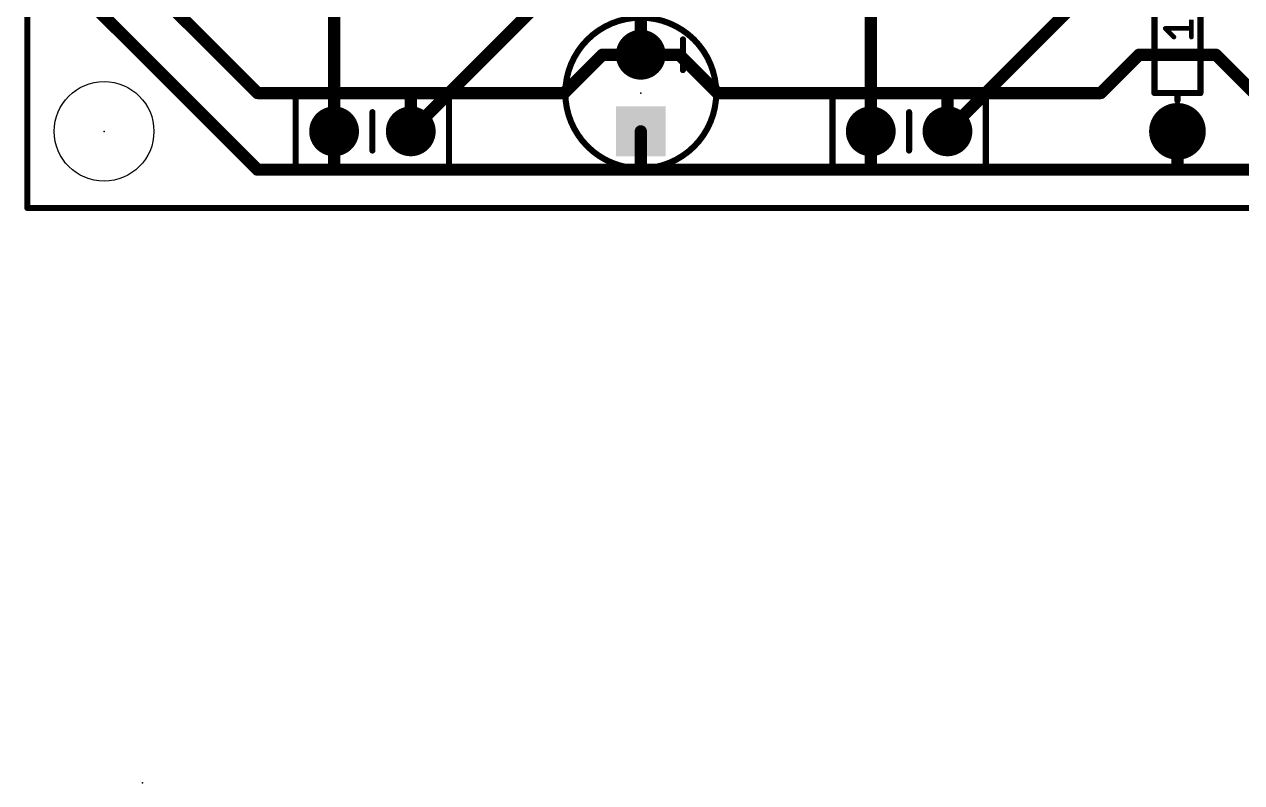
# Model space of a CAD drawing. Extents: x -0.1 to 76.3, y -19.1 to 50.9.
# Drawn here: x -0.1 to 40.23, y -19.05 to 6.09 of the extents above; entities that cross this region are included whole.
import ezdxf

# ---------------------------------------------------------------- set-up
doc = ezdxf.new("R2010")
doc.units = 0
for name, color, linetype in [('1', 12, 'CONTINUOUS'), ('16', 132, 'CONTINUOUS'), ('17', 110, 'CONTINUOUS'), ('20', 53, 'CONTINUOUS'), ('21', 41, 'CONTINUOUS'), ('23', 53, 'CONTINUOUS')]:
    doc.layers.add(name, color=color, linetype=linetype)

# ---------------------------------------------------------------- blocks, each defined once
blk = doc.blocks.new('ROUNDP')
at = {"const_width": 0.5}
blk.add_lwpolyline([(0, -0.25, 1), (0, 0.25, 1), (0, -0.25)], format="xyb", dxfattribs=at)
blk = doc.blocks.new('SQUAREP')
blk.add_solid([(-0.5, -0.5), (0.5, -0.5), (-0.5, 0.5), (0.5, 0.5)])

msp = doc.modelspace()

# ---------------------------------------------------------------- linework, layer by layer
at = {"layer": '1', "const_width": 0.4064}
for points in [[(20.32, 5.08), (20.32, 12.065)], [(12.7, 2.54), (17.145, 6.985)], [(30.48, 2.54), (34.925, 6.985)], [(10.16, 2.54), (10.16, 6.35)], [(27.94, 2.54), (27.94, 6.35)]]:
    msp.add_lwpolyline(points, dxfattribs=at)
at = {"layer": '1', "const_width": 0.2032}
for points in [[(20.2184, 5.08, 1), (20.4216, 5.08)], [(10.0584, 2.54, 1), (10.2616, 2.54)], [(12.6282, 2.6118, 1), (12.7718, 2.4682)], [(27.8384, 2.54, 1), (28.0416, 2.54)], [(30.4082, 2.6118, 1), (30.5518, 2.4682)]]:
    msp.add_lwpolyline(points, format="xyb", dxfattribs=at)
at = {"layer": '16', "const_width": 0.4064}
for points in [[(20.32, 5.08), (20.32, 15.24)], [(1.27, 10.16), (7.62, 3.81)], [(1.27, 7.62), (7.62, 1.27)], [(17.78, 3.81), (19.05, 5.08)], [(19.05, 5.08), (20.32, 5.08)], [(20.32, 5.08), (21.59, 5.08)], [(21.59, 5.08), (22.86, 3.81)], [(35.56, 3.81), (36.83, 5.08)], [(36.83, 5.08), (39.37, 5.08)], [(39.37, 5.08), (40.64, 3.81)], [(7.62, 3.81), (12.7, 3.81)], [(12.7, 3.81), (17.78, 3.81)], [(12.7, 3.81), (12.7, 2.54)], [(22.86, 3.81), (30.48, 3.81)], [(30.48, 3.81), (30.48, 2.54)], [(30.48, 3.81), (35.56, 3.81)], [(10.16, 1.27), (10.16, 2.54)], [(20.32, 1.27), (20.32, 2.54)], [(27.94, 1.27), (27.94, 2.54)], [(38.1, 1.27), (38.1, 2.54)], [(7.62, 1.27), (10.16, 1.27)], [(10.16, 1.27), (20.32, 1.27)], [(20.32, 1.27), (27.94, 1.27)], [(27.94, 1.27), (38.1, 1.27)], [(38.1, 1.27), (45.72, 1.27)]]:
    msp.add_lwpolyline(points, dxfattribs=at)
at = {"layer": '16', "const_width": 0.2032}
for points in [[(19.05, 5.1816, 1), (19.05, 4.9784)], [(19.1218, 5.0082, 1), (18.9782, 5.1518)], [(20.32, 5.1816, 1), (20.32, 4.9784)], [(20.32, 4.9784, 1), (20.32, 5.1816)], [(21.6618, 5.1518, 1), (21.5182, 5.0082)], [(21.59, 4.9784, 1), (21.59, 5.1816)], [(36.83, 5.1816, 1), (36.83, 4.9784)], [(36.9018, 5.0082, 1), (36.7582, 5.1518)], [(39.4418, 5.1518, 1), (39.2982, 5.0082)], [(39.37, 4.9784, 1), (39.37, 5.1816)], [(20.2184, 5.08, 1), (20.4216, 5.08)], [(7.62, 3.9116, 1), (7.62, 3.7084)], [(7.5482, 3.7382, 1), (7.6918, 3.8818)], [(12.7, 3.9116, 1), (12.7, 3.7084)], [(12.8016, 3.81, 1), (12.5984, 3.81)], [(12.7, 3.7084, 1), (12.7, 3.9116)], [(17.7082, 3.8818, 1), (17.8518, 3.7382)], [(17.78, 3.7084, 1), (17.78, 3.9116)], [(22.86, 3.9116, 1), (22.86, 3.7084)], [(22.7882, 3.7382, 1), (22.9318, 3.8818)], [(30.5816, 3.81, 1), (30.3784, 3.81)], [(30.48, 3.9116, 1), (30.48, 3.7084)], [(30.48, 3.7084, 1), (30.48, 3.9116)], [(35.4882, 3.8818, 1), (35.6318, 3.7382)], [(35.56, 3.7084, 1), (35.56, 3.9116)], [(10.2616, 2.54, 1), (10.0584, 2.54)], [(12.5984, 2.54, 1), (12.8016, 2.54)], [(20.4216, 2.54, 1), (20.2184, 2.54)], [(28.0416, 2.54, 1), (27.8384, 2.54)], [(30.3784, 2.54, 1), (30.5816, 2.54)], [(38.2016, 2.54, 1), (37.9984, 2.54)], [(7.62, 1.3716, 1), (7.62, 1.1684)], [(7.5482, 1.1982, 1), (7.6918, 1.3418)], [(10.16, 1.3716, 1), (10.16, 1.1684)], [(10.0584, 1.27, 1), (10.2616, 1.27)], [(10.16, 1.1684, 1), (10.16, 1.3716)], [(20.32, 1.3716, 1), (20.32, 1.1684)], [(20.2184, 1.27, 1), (20.4216, 1.27)], [(20.32, 1.1684, 1), (20.32, 1.3716)], [(27.94, 1.3716, 1), (27.94, 1.1684)], [(27.8384, 1.27, 1), (28.0416, 1.27)], [(27.94, 1.1684, 1), (27.94, 1.3716)], [(38.1, 1.3716, 1), (38.1, 1.1684)], [(37.9984, 1.27, 1), (38.2016, 1.27)], [(38.1, 1.1684, 1), (38.1, 1.3716)]]:
    msp.add_lwpolyline(points, format="xyb", dxfattribs=at)
at = {"layer": '20', "const_width": 0.2032}
for points in [[(0, 50.8), (0, 0)], [(0, 0), (76.18, 0)]]:
    msp.add_lwpolyline(points, dxfattribs=at)
at = {"layer": '20', "const_width": 0.1016}
for points in [[(0, 0.0508, 1), (0, -0.0508)], [(-0.0508, 0, 1), (0.0508, 0)]]:
    msp.add_lwpolyline(points, format="xyb", dxfattribs=at)
at = {"layer": '20'}
msp.add_circle((2.54, 2.54), 1.651, dxfattribs=at)
at = {"layer": '21'}
for points, const_width in [([(37.338, 3.81), (37.338, 8.89)], 0.2032), ([(38.862, 8.89), (38.862, 3.81)], 0.2032), ([(38.5604, 5.6642), (38.5604, 6.2404)], 0.1524), ([(21.717, 4.572), (21.717, 5.588)], 0.2032), ([(37.9842, 5.6642), (37.6961, 5.9523)], 0.1524), ([(37.6961, 5.9523), (38.5604, 5.9523)], 0.1524), ([(8.89, 3.81), (13.97, 3.81)], 0.2032), ([(8.89, 1.27), (8.89, 3.81)], 0.2032), ([(13.97, 3.81), (13.97, 1.27)], 0.2032), ([(26.67, 3.81), (31.75, 3.81)], 0.2032), ([(26.67, 1.27), (26.67, 3.81)], 0.2032), ([(31.75, 3.81), (31.75, 1.27)], 0.2032), ([(38.1, 3.81), (37.338, 3.81)], 0.2032), ([(38.862, 3.81), (38.1, 3.81)], 0.2032), ([(38.1, 3.81), (38.1, 3.556)], 0.2032), ([(11.43, 3.175), (11.43, 1.905)], 0.2032), ([(29.21, 3.175), (29.21, 1.905)], 0.2032), ([(13.97, 1.27), (8.89, 1.27)], 0.2032), ([(31.75, 1.27), (26.67, 1.27)], 0.2032)]:
    msp.add_lwpolyline(points, dxfattribs=dict(at, const_width=const_width))
for points, const_width in [([(20.32, 1.31, 1), (20.32, 6.31, 1), (20.32, 1.31)], 0.2032), ([(21.7678, 5.588, 1), (21.6662, 5.588)], 0.1016), ([(37.723, 5.9793, 1), (37.6691, 5.9254)], 0.0762), ([(37.6961, 5.9904, 1), (37.6961, 5.9142)], 0.0762), ([(37.9572, 5.6373, 1), (38.0111, 5.6911)], 0.0762), ([(38.5223, 5.6642, 1), (38.5985, 5.6642)], 0.0762), ([(38.5604, 5.9142, 1), (38.5604, 5.9904)], 0.0762), ([(21.6662, 4.572, 1), (21.7678, 4.572)], 0.1016), ([(8.89, 3.8608, 1), (8.89, 3.7592)], 0.1016), ([(8.9408, 3.81, 1), (8.8392, 3.81)], 0.1016), ([(14.0208, 3.81, 1), (13.9192, 3.81)], 0.1016), ([(13.97, 3.7592, 1), (13.97, 3.8608)], 0.1016), ([(26.67, 3.8608, 1), (26.67, 3.7592)], 0.1016), ([(26.7208, 3.81, 1), (26.6192, 3.81)], 0.1016), ([(31.8008, 3.81, 1), (31.6992, 3.81)], 0.1016), ([(31.75, 3.7592, 1), (31.75, 3.8608)], 0.1016), ([(37.338, 3.8608, 1), (37.338, 3.7592)], 0.1016), ([(37.2872, 3.81, 1), (37.3888, 3.81)], 0.1016), ([(38.1, 3.8608, 1), (38.1, 3.7592)], 0.1016), ([(38.1508, 3.81, 1), (38.0492, 3.81)], 0.1016), ([(38.1, 3.7592, 1), (38.1, 3.8608)], 0.1016), ([(38.8112, 3.81, 1), (38.9128, 3.81)], 0.1016), ([(38.862, 3.7592, 1), (38.862, 3.8608)], 0.1016), ([(11.4808, 3.175, 1), (11.3792, 3.175)], 0.1016), ([(29.2608, 3.175, 1), (29.1592, 3.175)], 0.1016), ([(38.0492, 3.556, 1), (38.1508, 3.556)], 0.1016), ([(11.3792, 1.905, 1), (11.4808, 1.905)], 0.1016), ([(29.1592, 1.905, 1), (29.2608, 1.905)], 0.1016), ([(8.89, 1.3208, 1), (8.89, 1.2192)], 0.1016), ([(8.8392, 1.27, 1), (8.9408, 1.27)], 0.1016), ([(13.9192, 1.27, 1), (14.0208, 1.27)], 0.1016), ([(13.97, 1.2192, 1), (13.97, 1.3208)], 0.1016), ([(26.67, 1.3208, 1), (26.67, 1.2192)], 0.1016), ([(26.6192, 1.27, 1), (26.7208, 1.27)], 0.1016), ([(31.6992, 1.27, 1), (31.8008, 1.27)], 0.1016), ([(31.75, 1.2192, 1), (31.75, 1.3208)], 0.1016)]:
    msp.add_lwpolyline(points, format="xyb", dxfattribs=dict(at, const_width=const_width))
at = {"layer": '23'}
for p in [(20.32, 3.81), (2.54, 2.54), (10.16, 2.54), (27.94, 2.54), (3.81, -19.05)]:
    msp.add_point(p, dxfattribs=at)

# ---------------------------------------------------------------- block references
at = {"layer": '17'}
for name, p, xscale, yscale, rotation in [('ROUNDP', (20.32, 5.08), 1.651, 1.651, 270), ('ROUNDP', (20.32, 5.08), 1.651, 1.651, 270), ('SQUAREP', (20.32, 2.54), 1.651, 1.651, 270), ('SQUAREP', (20.32, 2.54), 1.651, 1.651, 270), ('ROUNDP', (38.1, 2.54), 1.8796, 1.8796, 90), ('ROUNDP', (38.1, 2.54), 1.8796, 1.8796, 90)]:
    msp.add_blockref(name, p, dxfattribs=dict(at, xscale=xscale, yscale=yscale, rotation=rotation))
at = {"layer": '17', "xscale": 1.651, "yscale": 1.651}
for p in [(10.16, 2.54), (10.16, 2.54), (12.7, 2.54), (12.7, 2.54), (27.94, 2.54), (27.94, 2.54), (30.48, 2.54), (30.48, 2.54)]:
    msp.add_blockref('ROUNDP', p, dxfattribs=at)

doc.saveas('drawing.dxf')
